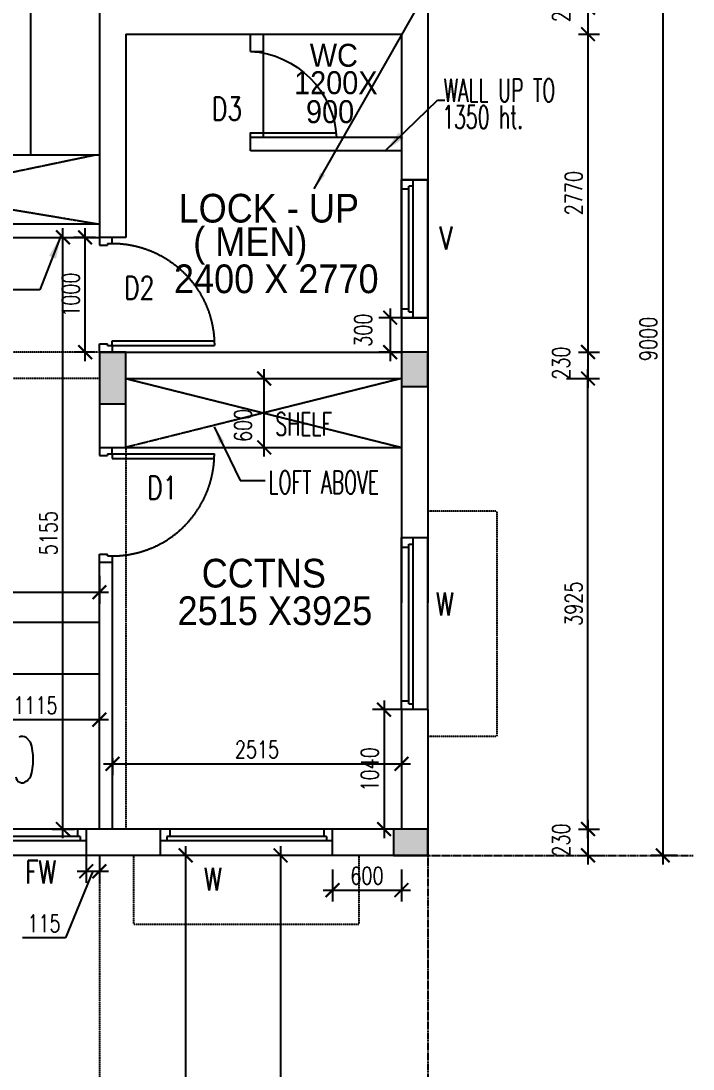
# Model space of a CAD drawing. Header units: millimetres. Extents: x 12977220 to 13113408, y -169657 to -55898.
# Drawn here: x 12988401 to 12994254, y -88006 to -78875 of the extents above; entities that cross this region are included whole.
import ezdxf

# ---------------------------------------------------------------- set-up
doc = ezdxf.new("R2010")
doc.units = ezdxf.units.MM
doc.header["$LTSCALE"] = 3
doc.header["$PDMODE"] = 66
for name, pattern in [('CENTER2', [1.125, 0.75, -0.125, 0.125, -0.125]), ('HIDDEN', [0.375, 0.25, -0.125]), ('HIDDEN2', [0.1875, 0.125, -0.0625])]:
    doc.linetypes.add(name, pattern=pattern)
for name, color, linetype in [('C2', 130, 'Continuous'), ('COLUMN NEW', 112, 'Continuous'), ('DIM', 9, 'Continuous'), ('door', 151, 'Continuous'), ('FUR', 1, 'Continuous'), ('FURN', 6, 'Continuous'), ('hid', 6, 'HIDDEN2'), ('J Text', 6, 'Continuous'), ('text', 33, 'Continuous'), ('WALL', 7, 'Continuous'), ('WIN', 5, 'Continuous')]:
    doc.layers.add(name, color=color, linetype=linetype)
doc.layers.add('C4', color=210, linetype='Continuous', lineweight=25)
doc.styles.add('m', font='MICROSS.TTF', dxfattribs={"width": 0.9, "height": 350})
doc.styles.add('ROMANS', font='romans.shx', dxfattribs={"width": 0.8})
doc.styles.add('RS3', font='romans.shx', dxfattribs={"width": 0.75, "height": 150})
doc.styles.add('rs4', font='romans.shx', dxfattribs={"width": 0.8, "height": 200})
doc.styles.get("Standard").update_dxf_attribs({"font": 'ARIALBD.TTF', "height": 4.5})
doc.dimstyles.new('ISO-25', dxfattribs={"dimtxt": 2.5, "dimasz": 2.5, "dimexe": 1.25, "dimexo": 0.625, "dimtad": 1, "dimtxsty": 'Standard', "dimcen": 2.5, "dimadec": 0, "dimazin": 0, "dimtfac": 1, "dimtmove": 0, "dimatfit": 3, "dimfxl": 1, "dimarcsym": 0})

# ---------------------------------------------------------------- blocks, each defined once
blk = doc.blocks.new('_ARCHTICK')
at = {"color": 0, "linetype": 'ByBlock', "const_width": 0.15}
blk.add_lwpolyline([(-0.5, -0.5), (0.5, 0.5)], dxfattribs=at)
blk = doc.blocks.new('*D15')
at = {"layer": 'Defpoints', "color": 0, "transparency": 16777216}
for p in [(12993256.1, -85915.3), (12993256.1, -86145.3), (12993338.8, -86145.3)]:
    blk.add_point(p, dxfattribs=at)
at = {"layer": 'DIM', "color": 8, "lineweight": -2, "transparency": 16777216}
for p, q in [((12993256.1, -85915.3), (12993438.8, -85915.3)), ((12993338.8, -85835.3), (12993338.8, -86225.3)), ((12993256.1, -86145.3), (12993438.8, -86145.3))]:
    blk.add_line(p, q, dxfattribs=at)
at = {"layer": 'DIM', "color": 8, "lineweight": -2, "transparency": 16777216, "xscale": 120, "yscale": 120, "zscale": 120}
for p, rotation in [((12993338.8, -85915.3), 90), ((12993338.8, -86145.3), 270)]:
    blk.add_blockref('_ARCHTICK', p, dxfattribs=dict(at, rotation=rotation))
at = {"layer": 'DIM', "color": 6, "transparency": 16777216, "insert": (12993104.5, -86011.1), "char_height": 150, "attachment_point": 5, "rotation": 90, "style": 'RS3'}
blk.add_mtext('230', dxfattribs=at)
blk = doc.blocks.new('*D17')
at = {"layer": 'Defpoints', "color": 0, "transparency": 16777216}
for p in [(12993256.1, -78760.3), (12993256.1, -78990.3), (12993338.8, -78990.3)]:
    blk.add_point(p, dxfattribs=at)
at = {"layer": 'DIM', "color": 8, "lineweight": -2, "transparency": 16777216}
for p, q in [((12993338.8, -78680.3), (12993338.8, -79070.3)), ((12993256.1, -78760.3), (12993438.8, -78760.3)), ((12993256.1, -78990.3), (12993438.8, -78990.3))]:
    blk.add_line(p, q, dxfattribs=at)
at = {"layer": 'DIM', "color": 8, "lineweight": -2, "transparency": 16777216, "xscale": 120, "yscale": 120, "zscale": 120}
for p, rotation in [((12993338.8, -78760.3), 90), ((12993338.8, -78990.3), 270)]:
    blk.add_blockref('_ARCHTICK', p, dxfattribs=dict(at, rotation=rotation))
at = {"layer": 'DIM', "color": 6, "transparency": 16777216, "insert": (12993104.5, -78741.1), "char_height": 150, "attachment_point": 5, "rotation": 90, "style": 'RS3'}
blk.add_mtext('230', dxfattribs=at)
blk = doc.blocks.new('*D18')
at = {"layer": 'Defpoints', "color": 0, "transparency": 16777216}
for p in [(12993256.1, -78990.3), (12993256.1, -81760.3), (12993338.8, -81760.3)]:
    blk.add_point(p, dxfattribs=at)
at = {"layer": 'DIM', "color": 8, "lineweight": -2, "transparency": 16777216}
for p, q in [((12993338.8, -78910.3), (12993338.8, -81840.3)), ((12993256.1, -78990.3), (12993438.8, -78990.3)), ((12993256.1, -81760.3), (12993438.8, -81760.3))]:
    blk.add_line(p, q, dxfattribs=at)
at = {"layer": 'DIM', "color": 8, "lineweight": -2, "transparency": 16777216, "xscale": 120, "yscale": 120, "zscale": 120}
for p, rotation in [((12993338.8, -78990.3), 90), ((12993338.8, -81760.3), 270)]:
    blk.add_blockref('_ARCHTICK', p, dxfattribs=dict(at, rotation=rotation))
at = {"layer": 'DIM', "color": 6, "transparency": 16777216, "insert": (12993213.8, -80375.3), "char_height": 150, "attachment_point": 5, "rotation": 90, "style": 'RS3'}
blk.add_mtext('2770', dxfattribs=at)
blk = doc.blocks.new('*D19')
at = {"layer": 'Defpoints', "color": 0, "transparency": 16777216}
for p in [(12993152.7, -81990.3), (12993338.8, -81990.3), (12993256.1, -85915.3)]:
    blk.add_point(p, dxfattribs=at)
at = {"layer": 'DIM', "color": 8, "lineweight": -2, "transparency": 16777216}
for p, q in [((12993152.7, -81990.3), (12993438.8, -81990.3)), ((12993338.8, -85995.3), (12993338.8, -81910.3)), ((12993256.1, -85915.3), (12993438.8, -85915.3))]:
    blk.add_line(p, q, dxfattribs=at)
at = {"layer": 'DIM', "color": 8, "lineweight": -2, "transparency": 16777216, "xscale": 120, "yscale": 120, "zscale": 120}
for p, rotation in [((12993338.8, -81990.3), 90), ((12993338.8, -85915.3), 270)]:
    blk.add_blockref('_ARCHTICK', p, dxfattribs=dict(at, rotation=rotation))
at = {"layer": 'DIM', "color": 6, "transparency": 16777216, "insert": (12993213.8, -83952.8), "char_height": 150, "attachment_point": 5, "rotation": 90, "style": 'RS3'}
blk.add_mtext('3925', dxfattribs=at)
blk = doc.blocks.new('*D28')
at = {"layer": 'Defpoints', "color": 0, "transparency": 16777216}
for p in [(12993256.1, -81760.3), (12993256.1, -81990.3), (12993338.8, -81990.3)]:
    blk.add_point(p, dxfattribs=at)
at = {"layer": 'DIM', "color": 8, "lineweight": -2, "transparency": 16777216}
for p, q in [((12993338.8, -81680.3), (12993338.8, -82070.3)), ((12993256.1, -81760.3), (12993438.8, -81760.3)), ((12993256.1, -81990.3), (12993438.8, -81990.3))]:
    blk.add_line(p, q, dxfattribs=at)
at = {"layer": 'DIM', "color": 8, "lineweight": -2, "transparency": 16777216, "xscale": 120, "yscale": 120, "zscale": 120}
for p, rotation in [((12993338.8, -81760.3), 90), ((12993338.8, -81990.3), 270)]:
    blk.add_blockref('_ARCHTICK', p, dxfattribs=dict(at, rotation=rotation))
at = {"layer": 'DIM', "color": 6, "transparency": 16777216, "insert": (12993104.5, -81856.1), "char_height": 150, "attachment_point": 5, "rotation": 90, "style": 'RS3'}
blk.add_mtext('230', dxfattribs=at)
blk = doc.blocks.new('*D45')
at = {"layer": 'Defpoints', "color": 0, "transparency": 16777216}
for p in [(12984383.8, -83709.1), (12989083.8, -83709.1), (12989083.8, -83852.6)]:
    blk.add_point(p, dxfattribs=at)
at = {"layer": 'DIM', "color": 8, "lineweight": -2, "transparency": 16777216}
for p, q in [((12984383.8, -83709.1), (12984383.8, -83952.6)), ((12989083.8, -83709.1), (12989083.8, -83952.6)), ((12984303.8, -83852.6), (12989163.8, -83852.6))]:
    blk.add_line(p, q, dxfattribs=at)
at = {"layer": 'DIM', "color": 8, "lineweight": -2, "transparency": 16777216, "xscale": 120, "yscale": 120, "zscale": 120, "rotation": 180}
blk.add_blockref('_ARCHTICK', (12984383.8, -83852.6), dxfattribs=at)
at = {"layer": 'DIM', "color": 8, "lineweight": -2, "transparency": 16777216, "xscale": 120, "yscale": 120, "zscale": 120}
blk.add_blockref('_ARCHTICK', (12989083.8, -83852.6), dxfattribs=at)
at = {"layer": 'DIM', "color": 6, "transparency": 16777216, "insert": (12987113.3, -83727.6), "char_height": 150, "attachment_point": 5, "style": 'RS3'}
blk.add_mtext('4700', dxfattribs=at)
blk = doc.blocks.new('*D46')
at = {"layer": 'Defpoints', "color": 0, "transparency": 16777216}
for p in [(12989198.8, -85297.9), (12991713.8, -85297.9), (12991713.8, -85347.3)]:
    blk.add_point(p, dxfattribs=at)
at = {"layer": 'DIM', "color": 8, "lineweight": -2, "transparency": 16777216}
for p, q in [((12989118.8, -85347.3), (12991793.8, -85347.3)), ((12989198.8, -85297.9), (12989198.8, -85447.3)), ((12991713.8, -85297.9), (12991713.8, -85447.3))]:
    blk.add_line(p, q, dxfattribs=at)
at = {"layer": 'DIM', "color": 8, "lineweight": -2, "transparency": 16777216, "xscale": 120, "yscale": 120, "zscale": 120, "rotation": 180}
blk.add_blockref('_ARCHTICK', (12989198.8, -85347.3), dxfattribs=at)
at = {"layer": 'DIM', "color": 8, "lineweight": -2, "transparency": 16777216, "xscale": 120, "yscale": 120, "zscale": 120}
blk.add_blockref('_ARCHTICK', (12991713.8, -85347.3), dxfattribs=at)
at = {"layer": 'DIM', "color": 6, "transparency": 16777216, "insert": (12990456.3, -85222.3), "char_height": 150, "attachment_point": 5, "style": 'RS3'}
blk.add_mtext('2515', dxfattribs=at)
blk = doc.blocks.new('*D51')
at = {"layer": 'Defpoints', "color": 0, "transparency": 16777216}
for p in [(12988673.6, -80760.4), (12988765.9, -80760.4), (12988673.6, -85915.3)]:
    blk.add_point(p, dxfattribs=at)
at = {"layer": 'DIM', "color": 8, "lineweight": -2, "transparency": 16777216}
for p, q in [((12988765.9, -85995.3), (12988765.9, -80680.4)), ((12988673.6, -80760.4), (12988865.9, -80760.4)), ((12988673.6, -85915.3), (12988865.9, -85915.3))]:
    blk.add_line(p, q, dxfattribs=at)
at = {"layer": 'DIM', "color": 8, "lineweight": -2, "transparency": 16777216, "xscale": 120, "yscale": 120, "zscale": 120}
for p, rotation in [((12988765.9, -80760.4), 90), ((12988765.9, -85915.3), 270)]:
    blk.add_blockref('_ARCHTICK', p, dxfattribs=dict(at, rotation=rotation))
at = {"layer": 'DIM', "color": 6, "transparency": 16777216, "insert": (12988640.9, -83337.8), "char_height": 150, "attachment_point": 5, "rotation": 90, "style": 'RS3'}
blk.add_mtext('5155', dxfattribs=at)
blk = doc.blocks.new('*D53')
at = {"layer": 'Defpoints', "color": 0, "transparency": 16777216}
for p in [(12989083.8, -84962.3), (12987968.8, -85204.7), (12989083.8, -85204.7)]:
    blk.add_point(p, dxfattribs=at)
at = {"layer": 'DIM', "color": 8, "lineweight": -2, "transparency": 16777216}
for p, q in [((12987968.8, -85204.7), (12987968.8, -84862.3)), ((12989083.8, -85204.7), (12989083.8, -84862.3)), ((12987888.8, -84962.3), (12989163.8, -84962.3))]:
    blk.add_line(p, q, dxfattribs=at)
at = {"layer": 'DIM', "color": 8, "lineweight": -2, "transparency": 16777216, "xscale": 120, "yscale": 120, "zscale": 120, "rotation": 180}
blk.add_blockref('_ARCHTICK', (12987968.8, -84962.3), dxfattribs=at)
at = {"layer": 'DIM', "color": 8, "lineweight": -2, "transparency": 16777216, "xscale": 120, "yscale": 120, "zscale": 120}
blk.add_blockref('_ARCHTICK', (12989083.8, -84962.3), dxfattribs=at)
at = {"layer": 'DIM', "color": 6, "transparency": 16777216, "insert": (12988526.3, -84837.3), "char_height": 150, "attachment_point": 5, "style": 'RS3'}
blk.add_mtext('1115', dxfattribs=at)
blk = doc.blocks.new('*D123')
at = {"layer": 'Defpoints', "color": 0, "transparency": 16777216}
for p in [(12990047.9, -86145.3), (12989668.6, -91595.3), (12989834.8, -91595.3)]:
    blk.add_point(p, dxfattribs=at)
at = {"layer": 'DIM', "color": 8, "lineweight": -2, "transparency": 16777216}
for p, q in [((12989834.8, -86065.3), (12989834.8, -91675.3)), ((12990047.9, -86145.3), (12989734.8, -86145.3)), ((12989668.6, -91595.3), (12989934.8, -91595.3))]:
    blk.add_line(p, q, dxfattribs=at)
at = {"layer": 'DIM', "color": 8, "lineweight": -2, "transparency": 16777216, "xscale": 120, "yscale": 120, "zscale": 120}
for p, rotation in [((12989834.8, -86145.3), 90), ((12989834.8, -91595.3), 270)]:
    blk.add_blockref('_ARCHTICK', p, dxfattribs=dict(at, rotation=rotation))
at = {"layer": 'DIM', "color": 6, "transparency": 16777216, "insert": (12989709.8, -88870.3), "char_height": 150, "attachment_point": 5, "rotation": 90, "style": 'RS3'}
blk.add_mtext('5450', dxfattribs=at)
blk = doc.blocks.new('*D128')
at = {"layer": 'Defpoints', "color": 0, "transparency": 16777216}
for p in [(12990513.8, -81990.3), (12990518.9, -81990.3), (12990513.8, -82590.3)]:
    blk.add_point(p, dxfattribs=at)
at = {"layer": 'WALL', "color": 8, "lineweight": -2, "transparency": 16777216}
for p, q in [((12990513.8, -81990.3), (12990618.9, -81990.3)), ((12990518.9, -82670.3), (12990518.9, -81910.3)), ((12990513.8, -82590.3), (12990618.9, -82590.3))]:
    blk.add_line(p, q, dxfattribs=at)
at = {"layer": 'WALL', "color": 8, "lineweight": -2, "transparency": 16777216, "xscale": 120, "yscale": 120, "zscale": 120}
for p, rotation in [((12990518.9, -81990.3), 90), ((12990518.9, -82590.3), 270)]:
    blk.add_blockref('_ARCHTICK', p, dxfattribs=dict(at, rotation=rotation))
at = {"layer": 'WALL', "color": 6, "transparency": 16777216, "insert": (12990334.5, -82398.9), "char_height": 150, "attachment_point": 5, "rotation": 90, "style": 'RS3'}
blk.add_mtext('600', dxfattribs=at)
blk = doc.blocks.new('*D141')
at = {"layer": 'Defpoints', "color": 0, "transparency": 16777216}
for p in [(12991713.8, -84875.3), (12991563, -85915.3), (12991713.8, -85915.3)]:
    blk.add_point(p, dxfattribs=at)
at = {"layer": 'DIM', "color": 8, "lineweight": -2, "transparency": 16777216}
for p, q in [((12991563, -84795.3), (12991563, -85995.3)), ((12991713.8, -84875.3), (12991463, -84875.3)), ((12991713.8, -85915.3), (12991463, -85915.3))]:
    blk.add_line(p, q, dxfattribs=at)
at = {"layer": 'DIM', "color": 8, "lineweight": -2, "transparency": 16777216, "xscale": 120, "yscale": 120, "zscale": 120}
for p, rotation in [((12991563, -84875.3), 90), ((12991563, -85915.3), 270)]:
    blk.add_blockref('_ARCHTICK', p, dxfattribs=dict(at, rotation=rotation))
at = {"layer": 'DIM', "color": 6, "transparency": 16777216, "insert": (12991438, -85395.3), "char_height": 150, "attachment_point": 5, "rotation": 90, "style": 'RS3'}
blk.add_mtext('1040', dxfattribs=at)
blk = doc.blocks.new('*D142')
at = {"layer": 'Defpoints', "color": 0, "transparency": 16777216}
for p in [(12991113.8, -86268), (12991713.8, -86268), (12991713.8, -86447.4)]:
    blk.add_point(p, dxfattribs=at)
at = {"layer": 'DIM', "color": 8, "lineweight": -2, "transparency": 16777216}
for p, q in [((12991113.8, -86268), (12991113.8, -86547.4)), ((12991713.8, -86268), (12991713.8, -86547.4)), ((12991033.8, -86447.4), (12991793.8, -86447.4))]:
    blk.add_line(p, q, dxfattribs=at)
at = {"layer": 'DIM', "color": 8, "lineweight": -2, "transparency": 16777216, "xscale": 120, "yscale": 120, "zscale": 120, "rotation": 180}
blk.add_blockref('_ARCHTICK', (12991113.8, -86447.4), dxfattribs=at)
at = {"layer": 'DIM', "color": 8, "lineweight": -2, "transparency": 16777216, "xscale": 120, "yscale": 120, "zscale": 120}
blk.add_blockref('_ARCHTICK', (12991713.8, -86447.4), dxfattribs=at)
at = {"layer": 'DIM', "color": 6, "transparency": 16777216, "insert": (12991413.8, -86322.4), "char_height": 150, "attachment_point": 5, "style": 'RS3'}
blk.add_mtext('600', dxfattribs=at)
blk = doc.blocks.new('*D150')
at = {"layer": 'Defpoints', "color": 0, "transparency": 16777216}
for p in [(12991713.8, -81460.3), (12991616.3, -81760.3), (12991713.8, -81760.3)]:
    blk.add_point(p, dxfattribs=at)
at = {"layer": 'DIM', "color": 8, "lineweight": -2, "transparency": 16777216}
for p, q in [((12991616.3, -81380.3), (12991616.3, -81840.3)), ((12991713.8, -81460.3), (12991516.3, -81460.3)), ((12991713.8, -81760.3), (12991516.3, -81760.3))]:
    blk.add_line(p, q, dxfattribs=at)
at = {"layer": 'DIM', "color": 8, "lineweight": -2, "transparency": 16777216, "xscale": 120, "yscale": 120, "zscale": 120}
for p, rotation in [((12991616.3, -81460.3), 90), ((12991616.3, -81760.3), 270)]:
    blk.add_blockref('_ARCHTICK', p, dxfattribs=dict(at, rotation=rotation))
at = {"layer": 'DIM', "color": 6, "transparency": 16777216, "insert": (12991380.9, -81569.3), "char_height": 150, "attachment_point": 5, "rotation": 90, "style": 'RS3'}
blk.add_mtext('300', dxfattribs=at)
blk = doc.blocks.new('D4')
at = {"layer": 'WIN'}
for p, q in [((2, 4), (2, 36.04)), ((3.5, 4), (3.5, 36)), ((2, 4), (0, 4)), ((2, 2.5), (2, 4)), ((2, 4), (3.5, 4)), ((34, 4), (36, 4)), ((34, 2.5), (34, 4)), ((0, 0), (2.5, 0)), ((2, 2.5), (2.5, 2.5)), ((2.5, 0), (2.5, 2.5)), ((34, 2.5), (33.5, 2.5)), ((33.5, 0), (33.5, 2.5)), ((36, 0), (33.5, 0))]:
    blk.add_line(p, q, dxfattribs=at)
at = {"layer": 'WIN', "linetype": 'HIDDEN', "ltscale": 400}
blk.add_arc((2, 4), 32.04, 357.3162, 90, dxfattribs=at)
blk = doc.blocks.new('*D152')
at = {"layer": 'Defpoints', "color": 0, "transparency": 16777216}
for p in [(12988968.8, -86145.3), (12989083.8, -86145.3), (12989083.8, -86283.6)]:
    blk.add_point(p, dxfattribs=at)
at = {"layer": 'DIM', "color": 8, "lineweight": -2, "transparency": 16777216}
for p, q in [((12988968.8, -86145.3), (12988968.8, -86383.6)), ((12989083.8, -86145.3), (12989083.8, -86383.6)), ((12989026.3, -86283.6), (12988787.8, -86862.6)), ((12988888.8, -86283.6), (12989163.8, -86283.6)), ((12988787.8, -86862.6), (12988414.6, -86862.6))]:
    blk.add_line(p, q, dxfattribs=at)
at = {"layer": 'DIM', "color": 8, "lineweight": -2, "transparency": 16777216, "xscale": 120, "yscale": 120, "zscale": 120}
for p, rotation in [((12988968.8, -86283.6), 179.9997862074519), ((12989083.8, -86283.6), 359.9997862074518)]:
    blk.add_blockref('_ARCHTICK', p, dxfattribs=dict(at, rotation=rotation))
at = {"layer": 'DIM', "color": 6, "transparency": 16777216, "insert": (12988601.2, -86737.6), "char_height": 150, "attachment_point": 5, "rotation": 359.99979, "style": 'RS3'}
blk.add_mtext('115', dxfattribs=at)
blk = doc.blocks.new('*D155')
at = {"layer": 'Defpoints', "color": 0, "transparency": 16777216}
for p in [(12993747.6, -77145.3), (12993989.4, -86145.3), (12994116.4, -86145.3)]:
    blk.add_point(p, dxfattribs=at)
at = {"layer": 'DIM', "color": 8, "lineweight": -2, "transparency": 16777216}
for p, q in [((12993747.6, -77145.3), (12994089.4, -77145.3)), ((12993989.4, -77065.3), (12993989.4, -86225.3)), ((12994116.4, -86145.3), (12993889.4, -86145.3))]:
    blk.add_line(p, q, dxfattribs=at)
at = {"layer": 'DIM', "color": 8, "lineweight": -2, "transparency": 16777216, "xscale": 120, "yscale": 120, "zscale": 120}
for p, rotation in [((12993989.4, -77145.3), 90), ((12993989.4, -86145.3), 270)]:
    blk.add_blockref('_ARCHTICK', p, dxfattribs=dict(at, rotation=rotation))
at = {"layer": 'DIM', "color": 6, "transparency": 16777216, "insert": (12993864.4, -81645.3), "char_height": 150, "attachment_point": 5, "rotation": 90, "style": 'RS3'}
blk.add_mtext('9000', dxfattribs=at)
blk = doc.blocks.new('*D174')
at = {"layer": 'Defpoints', "color": 0, "transparency": 16777216}
for p in [(12990874.6, -86145.3), (12990474.4, -91895.3), (12990661.5, -91895.3)]:
    blk.add_point(p, dxfattribs=at)
at = {"layer": 'DIM', "color": 8, "lineweight": -2, "transparency": 16777216}
for p, q in [((12990661.5, -86065.3), (12990661.5, -91975.3)), ((12990874.6, -86145.3), (12990561.5, -86145.3)), ((12990474.4, -91895.3), (12990761.5, -91895.3))]:
    blk.add_line(p, q, dxfattribs=at)
at = {"layer": 'DIM', "color": 8, "lineweight": -2, "transparency": 16777216, "xscale": 120, "yscale": 120, "zscale": 120}
for p, rotation in [((12990661.5, -86145.3), 90), ((12990661.5, -91895.3), 270)]:
    blk.add_blockref('_ARCHTICK', p, dxfattribs=dict(at, rotation=rotation))
at = {"layer": 'DIM', "color": 6, "transparency": 16777216, "insert": (12990536.5, -89020.3), "char_height": 150, "attachment_point": 5, "rotation": 90, "style": 'RS3'}
blk.add_mtext('5750', dxfattribs=at)
blk = doc.blocks.new('*D228')
at = {"layer": 'Defpoints', "color": 0, "transparency": 16777216}
for p in [(12988959.3, -80760.4), (12989049.1, -80760.4), (12989049.1, -81760.3)]:
    blk.add_point(p, dxfattribs=at)
at = {"layer": 'DIM', "color": 8, "lineweight": -2, "transparency": 16777216}
for p, q in [((12988959.3, -81840.3), (12988959.3, -80680.4)), ((12989049.1, -80760.4), (12988859.3, -80760.4)), ((12989049.1, -81760.3), (12988859.3, -81760.3))]:
    blk.add_line(p, q, dxfattribs=at)
at = {"layer": 'DIM', "color": 8, "lineweight": -2, "transparency": 16777216, "xscale": 120, "yscale": 120, "zscale": 120}
for p, rotation in [((12988959.3, -80760.4), 90), ((12988959.3, -81760.3), 270)]:
    blk.add_blockref('_ARCHTICK', p, dxfattribs=dict(at, rotation=rotation))
at = {"layer": 'DIM', "color": 6, "transparency": 16777216, "insert": (12988834.3, -81260.3), "char_height": 150, "attachment_point": 5, "rotation": 90, "style": 'RS3'}
blk.add_mtext('1000', dxfattribs=at)
blk = doc.blocks.new('C1 NEW')
at = {"layer": 'COLUMN NEW', "ltscale": 0.15}
for points in [[(115, 150), (-115, 150), (0, 0)], [(0, 0), (-115, 150), (-115, -150)], [(115, 150), (0, 0), (115, -150)], [(0, 0), (-115, -150), (115, -150)]]:
    blk.add_hatch(color=6, dxfattribs=at).paths.add_polyline_path(points)
at = {"layer": 'COLUMN NEW', "color": 6, "ltscale": 0.15}
blk.add_lwpolyline([(-115, -150), (115, -150), (115, 150), (-115, 150)], close=True, dxfattribs=at)
blk = doc.blocks.new('C3')
at = {"layer": 'COLUMN NEW', "ltscale": 0.15}
blk.add_hatch(color=6, dxfattribs=at).paths.add_polyline_path([(115, 225), (-115, 225), (-115, -225), (115, -225)])
at = {"layer": 'COLUMN NEW', "color": 6, "ltscale": 0.15}
blk.add_lwpolyline([(-115, -225), (115, -225), (115, 225), (-115, 225)], close=True, dxfattribs=at)

msp = doc.modelspace()

# ---------------------------------------------------------------- linework, layer by layer
at = {"layer": 'door'}
for p, q in [((12991943.8, -77145.3), (12991943.8, -81760.3)), ((12989083.8, -78760.3), (12989083.8, -80760.4)), ((12989313.8, -78990.3), (12989313.8, -80760.4)), ((12989313.8, -78990.3), (12991713.8, -78990.3)), ((12991713.8, -78990.3), (12991713.8, -79740.3)), ((12991713.8, -79740.3), (12991713.8, -81990.3)), ((12991713.8, -80260.3), (12991943.8, -80260.3)), ((12991713.8, -80260.3), (12991943.8, -80260.3)), ((12991943.8, -80260.3), (12991713.8, -80260.3)), ((12991943.8, -80260.3), (12991713.8, -80260.3)), ((12991943.8, -80260.3), (12991713.8, -80260.3)), ((12991713.8, -80260.3), (12991943.8, -80260.3)), ((12991713.8, -80260.3), (12991943.8, -80260.3)), ((12991713.8, -80260.3), (12991943.8, -80260.3)), ((12991943.8, -80260.3), (12991943.8, -80260.3)), ((12991943.8, -80260.3), (12991943.8, -80260.3)), ((12989313.8, -80760.4), (12989083.8, -80760.4)), ((12991713.8, -81458.4), (12991713.8, -81458.4)), ((12991943.8, -81460.3), (12991713.8, -81460.3)), ((12991713.8, -81460.3), (12991943.8, -81460.3)), ((12991713.8, -81460.3), (12991943.8, -81460.3)), ((12991713.8, -81460.3), (12991943.8, -81460.3)), ((12991713.8, -81460.3), (12991943.8, -81460.3)), ((12991713.8, -81460.3), (12991943.8, -81460.3)), ((12991713.8, -81460.3), (12991943.8, -81460.3)), ((12989083.8, -81760.3), (12989083.8, -81990.3)), ((12989083.8, -81760.3), (12989313.8, -81760.3)), ((12989313.8, -81760.3), (12991713.8, -81760.3)), ((12991713.8, -81762.2), (12991713.8, -81877.2)), ((12991943.8, -81760.3), (12991943.8, -83945.3)), ((12989083.8, -81990.3), (12989083.8, -82590.3)), ((12989313.8, -81990.3), (12991713.8, -81990.3)), ((12989313.8, -82590.3), (12989313.8, -81990.3)), ((12991713.8, -81990.3), (12991713.8, -83945.3)), ((12989083.8, -82590.3), (12989313.8, -82590.3)), ((12991713.8, -83375.3), (12991943.8, -83375.3)), ((12989083.8, -83590.3), (12989198.8, -83590.3)), ((12989083.8, -85915.3), (12989083.8, -83590.3)), ((12989198.8, -85915.3), (12989198.8, -83590.3)), ((12991713.8, -84875.3), (12991713.8, -85915.3)), ((12991943.8, -84875.3), (12991713.8, -84875.3)), ((12991943.8, -84875.3), (12991943.8, -86145.3)), ((12988968.8, -85915.3), (12988968.8, -86145.3)), ((12988968.8, -85915.3), (12988968.8, -86145.3)), ((12989613.8, -85915.3), (12988968.8, -85915.3)), ((12989313.8, -85915.3), (12989198.8, -85915.3)), ((12989613.8, -85915.3), (12989613.8, -86145.3)), ((12991713.8, -85915.3), (12991113.8, -85915.3)), ((12991113.8, -86145.3), (12991113.8, -85915.3)), ((12989613.8, -86145.3), (12988968.8, -86145.3)), ((12989313.8, -86145.3), (12989083.8, -86145.3)), ((12991943.8, -86145.3), (12991113.8, -86145.3))]:
    msp.add_line(p, q, dxfattribs=at)
at = {"layer": 'door', "color": 5}
msp.add_line((12989313.8, -81760.3), (12989363.8, -81760.3), dxfattribs=at)
at = {"layer": 'door', "color": 8, "linetype": 'HIDDEN', "ltscale": 10}
for q in [(12994253.5, -86145.3), (12991943.8, -93240)]:
    msp.add_line((12991943.8, -86145.3), q, dxfattribs=at)
at = {"layer": 'door', "color": 5}
msp.add_lwpolyline([(12990398.8, -79140.3, -0.382789), (12991148.8, -79890.3), (12990398.8, -79890.3), (12990398.8, -79849), (12991148.8, -79849)], format="xyb", dxfattribs=at)
at = {"layer": 'FUR', "color": 8}
msp.add_line((12988484.1, -85157.2), (12988446.9, -85119.1), dxfattribs=at)
for centre, radius, start, end in [((12988409.8, -85188.3), 78.6, 61.8045, 109.03862), ((12988006, -85308.5), 501.5, 342.17411, 17.5641), ((12988410.8, -85458.3), 54.1, 182.63269, 310.70823), ((12988378.7, -85395.9), 123.4, 303.08562, 328.08072)]:
    msp.add_arc(centre, radius, start, end, dxfattribs=at)
at = {"layer": 'FURN', "color": 8}
for p, q in [((12989083.8, -84115.3), (12988031.5, -84115.3)), ((12989083.8, -84565.3), (12988068.2, -84565.3))]:
    msp.add_line(p, q, dxfattribs=at)
at = {"layer": 'hid', "color": 8, "linetype": 'CENTER2', "ltscale": 0.25}
for p, q in [((12985498.8, -80045.4), (12989083.8, -80645.4)), ((12989042.9, -80045.4), (12985613.8, -80760.4)), ((12989313.8, -81990.3), (12991713.8, -82590.3)), ((12991713.8, -81990.3), (12989313.8, -82590.3))]:
    msp.add_line(p, q, dxfattribs=at)
at = {"layer": 'hid', "color": 5}
for p, q in [((12989083.8, -81760.3), (12984369.8, -81760.3)), ((12984383.8, -81988.4), (12989083.8, -81988.4)), ((12989313.8, -82590.3), (12989313.8, -85915.3)), ((12992543.8, -83145.3), (12991943.8, -83145.3)), ((12992543.8, -83145.3), (12992543.8, -85105.3)), ((12991943.8, -85105.3), (12992543.8, -85105.3)), ((12991943.8, -85105.3), (12992543.8, -85105.3)), ((12989083.8, -86145.3), (12989083.8, -92495.3)), ((12989383.8, -86745.3), (12989383.8, -86145.3)), ((12991343.8, -86145.3), (12991343.8, -86745.3)), ((12991343.8, -86145.3), (12991343.8, -86745.3)), ((12989383.8, -86745.3), (12991343.8, -86745.3))]:
    msp.add_line(p, q, dxfattribs=at)
at = {"layer": 'J Text', "color": 1, "ltscale": 0.15}
for p, q in [((12991713.8, -80260.3), (12991943.8, -80260.3)), ((12991713.8, -80260.3), (12991943.8, -80260.3)), ((12991713.8, -81460.3), (12991943.8, -81460.3)), ((12991713.8, -81460.3), (12991943.8, -81460.3))]:
    msp.add_line(p, q, dxfattribs=at)
at = {"layer": 'WALL', "color": 5, "ltscale": 0.15}
for p, q in [((12988483.8, -78760.3), (12988483.8, -80045.4)), ((12990398.8, -79140.3), (12990398.8, -78990.3)), ((12990513.8, -79890.3), (12990513.8, -78990.3)), ((12990398.8, -79140.3), (12990513.8, -79140.3)), ((12990398.8, -80005.3), (12990398.8, -79849)), ((12991713.8, -79890.3), (12990398.8, -79890.3)), ((12989083.8, -80045.4), (12986611.8, -80045.4)), ((12991713.8, -80005.3), (12990398.8, -80005.3)), ((12989083.8, -80645.4), (12987063.8, -80645.4)), ((12987063.8, -80760.4), (12989083.8, -80760.4)), ((12989313.8, -82590.3), (12991713.8, -82590.3))]:
    msp.add_line(p, q, dxfattribs=at)
at = {"layer": 'WIN'}
for p, q in [((12991713.8, -80260.3), (12991713.8, -81460.3)), ((12991713.8, -81460.3), (12991713.8, -80260.3)), ((12991943.8, -81460.3), (12991943.8, -80260.3)), ((12991943.8, -81460.3), (12991943.8, -80260.3)), ((12991713.8, -80337), (12991777.6, -80337)), ((12991777.6, -80311.4), (12991816, -80311.4)), ((12991713.8, -81383.6), (12991777.6, -81383.6)), ((12991777.6, -81409.2), (12991816, -81409.2)), ((12991713.8, -84875.3), (12991713.8, -83375.3)), ((12991777.6, -84824.2), (12991777.6, -83433)), ((12991777.6, -83433), (12991816, -83433)), ((12991816, -84875.3), (12991816, -83375.3)), ((12991943.8, -84875.3), (12991943.8, -83375.3)), ((12991713.8, -83458.6), (12991777.6, -83458.6)), ((12991713.8, -84798.6), (12991777.6, -84798.6)), ((12991777.6, -84824.2), (12991816, -84824.2)), ((12988968.8, -85915.3), (12987968.8, -85915.3)), ((12988892.1, -85915.3), (12988892.1, -85979.2)), ((12991113.8, -85915.3), (12989613.8, -85915.3)), ((12989697, -85915.3), (12989697, -85979.2)), ((12991037.1, -85915.3), (12991037.1, -85979.2)), ((12988917.6, -85979.2), (12988917.6, -86017.5)), ((12991062.6, -85979.2), (12989671.5, -85979.2)), ((12989671.5, -85979.2), (12989671.5, -86017.5)), ((12991062.6, -85979.2), (12991062.6, -86017.5)), ((12991113.8, -86017.5), (12989613.8, -86017.5)), ((12988968.8, -86145.3), (12987968.8, -86145.3)), ((12991113.8, -86145.3), (12989613.8, -86145.3))]:
    msp.add_line(p, q, dxfattribs=at)
at = {"layer": 'WIN', "linetype": 'HIDDEN', "ltscale": 5}
for p, q in [((12991816, -81460.3), (12991816, -80260.3)), ((12991777.6, -81409.2), (12991777.6, -80311.4))]:
    msp.add_line(p, q, dxfattribs=at)
at = {"layer": 'WIN', "linetype": 'Continuous'}
for p, q in [((12988917.6, -85979.2), (12988019.9, -85979.2)), ((12988968.8, -86017.5), (12987968.8, -86017.5))]:
    msp.add_line(p, q, dxfattribs=at)

# ---------------------------------------------------------------- block references
at = {"layer": 'COLUMN NEW', "color": 252, "rotation": 180}
msp.add_blockref('C3', (12989198.8, -81985.3), dxfattribs=at)
at = {"layer": 'COLUMN NEW'}
msp.add_blockref('C1 NEW', (12991828.8, -81910.3), dxfattribs=at)
at = {"layer": 'COLUMN NEW', "rotation": 270}
msp.add_blockref('C1 NEW', (12991793.8, -86030.3), dxfattribs=at)
at = {"layer": 'door', "yscale": 27.77777778031304, "zscale": 27.7777777795789, "rotation": 270}
for p, xscale in [((12989083.8, -81758.4), -27.77777777798474), ((12989083.8, -82590.3), 27.77777777798474)]:
    msp.add_blockref('D4', p, dxfattribs=dict(at, xscale=xscale))

# ---------------------------------------------------------------- texts
at = {"layer": 'text'}
for s, height, style, width, p in [('WC', 200, 'm', 0.9, (12990915.9, -79274.3)), ('1200X', 200, 'm', 0.9, (12990779.2, -79513.1)), ('WALL UP TO', 200, 'rs4', 0.6, (12992082, -79579.3)), ('D3', 200, 'RS3', 0.75, (12990063.3, -79740.5)), ('900', 200, 'm', 0.9, (12990882.9, -79765.5)), ('1350 ht.', 200, 'rs4', 0.6, (12992069.2, -79812.8)), ('LOCK - UP', 250, 'm', 0.9, (12989773.2, -80631.4)), ('( MEN)', 250, 'm', 0.9, (12989900.3, -80922.9)), ('V', 200, 'RS3', 0.75, (12992044.9, -80865.2)), ('2400 X 2770', 250, 'm', 0.9, (12989732.8, -81246.7)), ('D2', 200, 'RS3', 0.75, (12989298.9, -81300.2)), ('SHELF', 200, 'rs4', 0.6, (12990615.3, -82487.5)), ('LOFT ABOVE', 200, 'rs4', 0.6, (12990556, -82994)), ('D1', 200, 'RS3', 0.75, (12989499.3, -83041.6)), ('CCTNS', 250, 'm', 0.9, (12989974.4, -83811)), ('2515 X3925', 250, 'm', 0.9, (12989764.8, -84138.2)), ('W', 200, 'RS3', 0.75, (12992016, -84054.2)), ('FW ', 200, 'RS3', 0.75, (12988437.6, -86390.4)), (' W ', 200, 'RS3', 0.75, (12989892.9, -86451.9))]:
    msp.add_text(s, height=height, dxfattribs=dict(at, style=style, width=width)).set_placement(p)

# ---------------------------------------------------------------- dimensions: what is measured, and where the dimension line sits
at = {"layer": 'DIM', "color": 8}
for base, p1, p2, angle, override, picture, middle in [((12993989.4, -86145.3), (12993747.6, -77145.3), (12994116.4, -86145.3), 90, {"dimscale": 80, "dimasz": 1.5, "dimexo": 0, "dimdec": 0, "dimtxsty": 'RS3', "dimblk1": 'ARCHTICK', "dimblk2": 'ARCHTICK', "dimsah": 1, "dimdle": 1, "dimclrd": 8, "dimclre": 8, "dimclrt": 6, "dimtdec": 0, "dimtmove": 1}, '*D155', (12993864.4, -81645.3)), ((12993338.8, -81760.3), (12993256.1, -78990.3), (12993256.1, -81760.3), 90, {"dimscale": 80, "dimasz": 1.5, "dimexo": 0, "dimdec": 0, "dimtxsty": 'RS3', "dimblk1": 'ARCHTICK', "dimblk2": 'ARCHTICK', "dimsah": 1, "dimdle": 1, "dimclrd": 8, "dimclre": 8, "dimclrt": 6, "dimtdec": 0, "dimtmove": 1}, '*D18', (12993213.8, -80375.3)), ((12993338.8, -81990.3), (12993256.1, -85915.3), (12993152.7, -81990.3), 270, {"dimscale": 80, "dimasz": 1.5, "dimexo": 0, "dimdec": 0, "dimtxsty": 'RS3', "dimblk1": 'ARCHTICK', "dimblk2": 'ARCHTICK', "dimsah": 1, "dimdle": 1, "dimclrd": 8, "dimclre": 8, "dimclrt": 6, "dimtdec": 0, "dimtmove": 1}, '*D19', (12993213.8, -83952.8)), ((12989834.8, -91595.3), (12990047.9, -86145.3), (12989668.6, -91595.3), 90, {"dimscale": 80, "dimasz": 1.5, "dimexo": 0, "dimdec": 0, "dimtxsty": 'RS3', "dimblk1": 'ARCHTICK', "dimblk2": 'ARCHTICK', "dimsah": 1, "dimdle": 1, "dimclrd": 8, "dimclre": 8, "dimclrt": 6, "dimtdec": 0, "dimtmove": 2}, '*D123', (12989709.8, -88870.3)), ((12990661.5, -91895.3), (12990874.6, -86145.3), (12990474.4, -91895.3), 90, {"dimscale": 80, "dimasz": 1.5, "dimexo": 0, "dimdec": 0, "dimtxsty": 'RS3', "dimblk1": 'ARCHTICK', "dimblk2": 'ARCHTICK', "dimsah": 1, "dimdle": 1, "dimclrd": 8, "dimclre": 8, "dimclrt": 6, "dimtdec": 0, "dimtmove": 2}, '*D174', (12990536.5, -89020.3))]:
    dim = msp.add_linear_dim(base=base, p1=p1, p2=p2, angle=angle, dimstyle='ISO-25', override=override, dxfattribs=at)
    dim.commit()
    dim.dimension.update_dxf_attribs({"geometry": picture, "text_midpoint": middle})
for base, p1, p2, angle, override, picture, middle, dimtype in [((12993338.8, -78990.3), (12993256.1, -78760.3), (12993256.1, -78990.3), 90, {"dimscale": 80, "dimasz": 1.5, "dimexo": 0, "dimdec": 0, "dimtxsty": 'RS3', "dimblk1": 'ARCHTICK', "dimblk2": 'ARCHTICK', "dimsah": 1, "dimdle": 1, "dimclrd": 8, "dimclre": 8, "dimclrt": 6, "dimtdec": 0, "dimtmove": 1}, '*D17', (12993229.5, -78741.1), 160), ((12991616.3, -81760.3), (12991713.8, -81460.3), (12991713.8, -81760.3), 270, {"dimscale": 80, "dimasz": 1.5, "dimexo": 0, "dimdec": 0, "dimtxsty": 'RS3', "dimblk1": 'ARCHTICK', "dimblk2": 'ARCHTICK', "dimsah": 1, "dimdle": 1, "dimclrd": 8, "dimclre": 8, "dimclrt": 6, "dimtdec": 0, "dimtmove": 2}, '*D150', (12991380.9, -81569.3), 161), ((12993338.8, -81990.3), (12993256.1, -81760.3), (12993256.1, -81990.3), 90, {"dimscale": 80, "dimasz": 1.5, "dimexo": 0, "dimdec": 0, "dimtxsty": 'RS3', "dimblk1": 'ARCHTICK', "dimblk2": 'ARCHTICK', "dimsah": 1, "dimdle": 1, "dimclrd": 8, "dimclre": 8, "dimclrt": 6, "dimtdec": 0, "dimtmove": 1}, '*D28', (12993229.5, -81856.1), 160), ((12989083.8, -83852.6), (12984383.8, -83709.1), (12989083.8, -83709.1), 360, {"dimscale": 80, "dimasz": 1.5, "dimexo": 0, "dimdec": 0, "dimtxsty": 'RS3', "dimblk1": 'ARCHTICK', "dimblk2": 'ARCHTICK', "dimsah": 1, "dimdle": 1, "dimclrd": 8, "dimclre": 8, "dimclrt": 6, "dimtdec": 0, "dimtmove": 1}, '*D45', (12987113.3, -83852.6), 161), ((12993338.8, -86145.3), (12993256.1, -85915.3), (12993256.1, -86145.3), 90, {"dimscale": 80, "dimasz": 1.5, "dimexo": 0, "dimdec": 0, "dimtxsty": 'RS3', "dimblk1": 'ARCHTICK', "dimblk2": 'ARCHTICK', "dimsah": 1, "dimdle": 1, "dimclrd": 8, "dimclre": 8, "dimclrt": 6, "dimtdec": 0, "dimtmove": 1}, '*D15', (12993229.5, -86011.1), 160), ((12989083.8, -86283.6), (12988968.8, -86145.3), (12989083.8, -86145.3), 359.99979, {"dimscale": 80, "dimasz": 1.5, "dimexo": 0, "dimdec": 0, "dimtxsty": 'RS3', "dimblk1": 'ARCHTICK', "dimblk2": 'ARCHTICK', "dimsah": 1, "dimdle": 1, "dimclrd": 8, "dimclre": 8, "dimclrt": 6, "dimtdec": 0, "dimtmove": 1}, '*D152', (12988737.8, -86862.6), 161)]:
    dim = msp.add_linear_dim(base=base, p1=p1, p2=p2, angle=angle, dimstyle='ISO-25', override=override, dxfattribs=at)
    dim.commit()
    dim.dimension.update_dxf_attribs({"geometry": picture, "text_midpoint": middle, "dimtype": dimtype})
for p1, p2, distance, picture, middle in [((12988673.6, -85915.3), (12988673.6, -80760.4), -92.2, '*D51', (12988640.9, -83337.8)), ((12989049.1, -81760.3), (12989049.1, -80760.4), 89.9, '*D228', (12988834.3, -81260.3)), ((12991713.8, -84875.3), (12991713.8, -85915.3), -150.7, '*D141', (12991438, -85395.3)), ((12989198.8, -85297.9), (12991713.8, -85297.9), -49.4, '*D46', (12990456.3, -85222.3)), ((12991113.8, -86268), (12991713.8, -86268), -179.4, '*D142', (12991413.8, -86322.4))]:
    dim = msp.add_aligned_dim(p1=p1, p2=p2, distance=distance, dimstyle='ISO-25', override={"dimscale": 80, "dimasz": 1.5, "dimexo": 0, "dimdec": 0, "dimtxsty": 'RS3', "dimblk1": 'ARCHTICK', "dimblk2": 'ARCHTICK', "dimsah": 1, "dimdle": 1, "dimclrd": 8, "dimclre": 8, "dimclrt": 6, "dimtdec": 0, "dimtmove": 1}, dxfattribs=at)
    dim.commit()
    dim.dimension.update_dxf_attribs({"geometry": picture, "text_midpoint": middle})
dim = msp.add_linear_dim(base=(12989083.8, -84962.3), p1=(12987968.8, -85204.7), p2=(12989083.8, -85204.7), dimstyle='ISO-25', override={"dimscale": 80, "dimasz": 1.5, "dimexo": 0, "dimdec": 0, "dimtxsty": 'RS3', "dimblk1": 'ARCHTICK', "dimblk2": 'ARCHTICK', "dimsah": 1, "dimdle": 1, "dimclrd": 8, "dimclre": 8, "dimclrt": 6, "dimtdec": 0, "dimtmove": 1}, dxfattribs=at)
dim.commit()
dim.dimension.update_dxf_attribs({"geometry": '*D53', "text_midpoint": (12988526.3, -84837.3)})
at = {"layer": 'WALL'}
dim = msp.add_linear_dim(base=(12990518.9, -81990.3), p1=(12990513.8, -82590.3), p2=(12990513.8, -81990.3), angle=90, dimstyle='ISO-25', override={"dimscale": 80, "dimasz": 1.5, "dimexo": 0, "dimdec": 0, "dimtxsty": 'RS3', "dimblk1": 'ARCHTICK', "dimblk2": 'ARCHTICK', "dimsah": 1, "dimdle": 1, "dimclrd": 8, "dimclre": 8, "dimclrt": 6, "dimtdec": 0, "dimtmove": 2}, dxfattribs=at)
dim.commit()
dim.dimension.update_dxf_attribs({"geometry": '*D128', "text_midpoint": (12990334.5, -82398.9), "dimtype": 161})

# ---------------------------------------------------------------- leaders
at = {"layer": 'C2', "color": 3, "ltscale": 0.15}
for points in [[(12990954.5, -80337.7), (12992627.6, -77394), (12992627.6, -76310.8)], [(12990084.2, -82412.4), (12990308.7, -82879.6), (12990527, -82879.6)]]:
    msp.add_leader(points, dimstyle='ISO-25', override={"dimscale": 100, "dimtxt": 2, "dimasz": 1.5, "dimexe": 1, "dimexo": 1, "dimgap": 1, "dimtad": 0, "dimdec": 0, "dimtxsty": 'ROMANS', "dimdle": 1, "dimclrd": 8, "dimclre": 8, "dimclrt": 256, "dimtdec": 0, "dimtmove": 2, "dimfxlon": 1}, dxfattribs=at)
at = {"layer": 'C4', "ltscale": 0.15}
msp.add_leader([(12988747.8, -80747.6), (12988565.3, -81219.1), (12988301.2, -81219.1)], dimstyle='ISO-25', override={"dimscale": 80, "dimgap": 0.625, "dimtad": 0, "dimdec": 0, "dimclrd": 8, "dimclre": 8, "dimclrt": 4, "dimtdec": 0, "dimfxl": 0.18, "dimfxlon": 1}, dxfattribs=at)
at = {"layer": 'J Text', "color": 1, "ltscale": 0.3}
msp.add_leader([(12991569.2, -80010.6), (12992029.6, -79564.6), (12992093, -79564.6)], dimstyle='ISO-25', override={"dimscale": 80, "dimgap": 0.625, "dimtad": 0, "dimdec": 0, "dimclrd": 8, "dimclre": 8, "dimclrt": 4, "dimtdec": 0}, dxfattribs=at)

doc.saveas('drawing.dxf')
